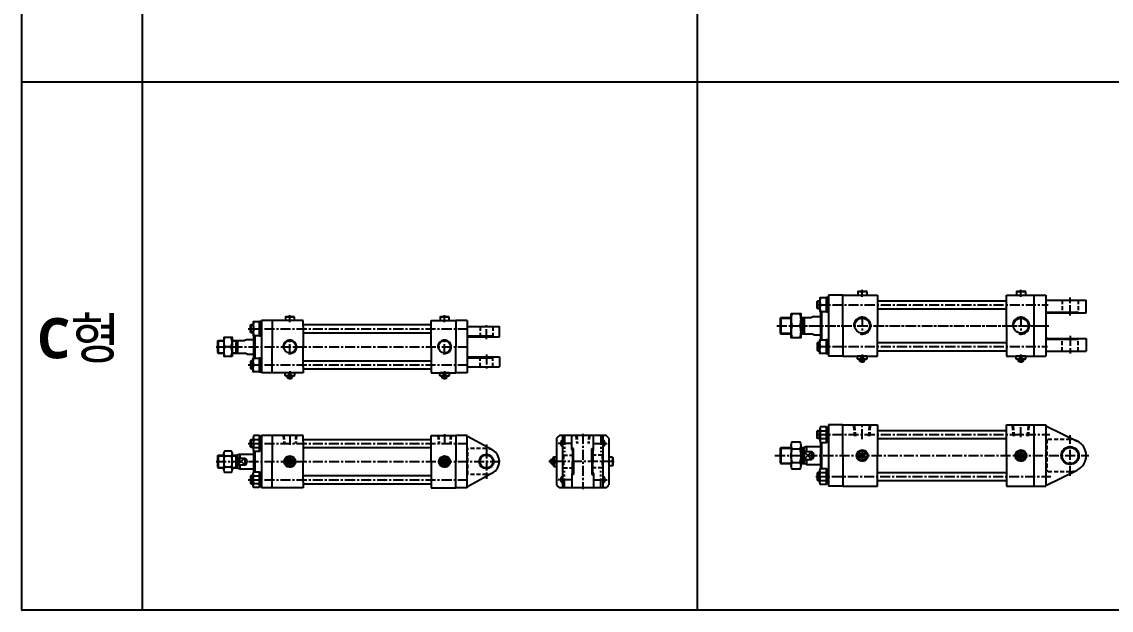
# Model space of a CAD drawing. Extents: x -819 to 29893, y -8942 to 9886.
# Drawn here: x -1 to 1351, y 2848 to 3578 of the extents above; entities that cross this region are included whole.
import ezdxf

# ---------------------------------------------------------------- set-up
doc = ezdxf.new("R2010")
doc.units = 0
doc.header["$LTSCALE"] = 10
doc.header["$MEASUREMENT"] = 0
for name, pattern in [('CENTER', [2, 1.25, -0.25, 0.25, -0.25]), ('CENTERX2', [4, 2.5, -0.5, 0.5, -0.5]), ('HIDDENX2', [0.75, 0.5, -0.25])]:
    doc.linetypes.add(name, pattern=pattern)
doc.layers.get('0').update_dxf_attribs({"linetype": 'CONTINUOUS'})
doc.layers.get('DEFPOINTS').update_dxf_attribs({"linetype": 'CONTINUOUS'})
for name, color, linetype in [('CEN', 1, 'CENTERX2'), ('CENTER', 1, 'CENTER'), ('HID', 2, 'HIDDENX2'), ('ML', 7, 'CONTINUOUS'), ('테두리', 7, 'CONTINUOUS')]:
    doc.layers.add(name, color=color, linetype=linetype)
doc.styles.add('문자', font='romans.shx')

msp = doc.modelspace()

# ---------------------------------------------------------------- linework, layer by layer
for p, q in [((-1, 2848), (-1, 4307.4)), ((149, 2847.5), (149, 4307.9)), ((837.3, 4307.4), (837.3, 2847.5)), ((5152.1, 3502.7), (-0.5, 3502.7)), ((5151.6, 2847.5), (-0.5, 2847.5))]:
    msp.add_line(p, q)
for centre in [(-0.5, 3503.2), (-0.5, 2848)]:
    msp.add_arc(centre, 0.5, 180, 270)
at = {"layer": 'CEN', "color": 1, "linetype": 'CENTER'}
for p, q in [((1300.1, 3213.4), (1300.1, 3235.4)), ((575.7, 3183.9), (575.7, 3202.4)), ((1300.1, 3187.9), (1300.1, 3165.9)), ((575.7, 3164.9), (575.7, 3146.4)), ((1300.1, 3014.1), (1300.1, 3064.7)), ((575.7, 3053.3), (575.7, 3010.7))]:
    msp.add_line(p, q, dxfattribs=at)
at = {"layer": 'CENTER'}
for p, q in [((672.7, 3065.4), (672.7, 3043.6)), ((717.7, 3065.4), (717.7, 3043.6)), ((682.1, 3054.5), (663.2, 3054.5)), ((708.2, 3054.5), (727.1, 3054.5)), ((672.7, 2998.6), (672.7, 3020.4)), ((717.7, 2998.6), (717.7, 3020.4)), ((682.1, 3009.5), (663.2, 3009.5)), ((708.2, 3009.5), (727.1, 3009.5))]:
    msp.add_line(p, q, dxfattribs=at)
at = {"layer": 'DEFPOINTS', "color": 0, "linetype": 'ByBlock'}
for p in [(682.7, 3048), (707.7, 3048)]:
    msp.add_point(p, dxfattribs=at)
at = {"layer": 'HID'}
for p, q in [((1290.1, 3232.4), (1290.1, 3217.4)), ((1310.1, 3232.4), (1310.1, 3217.4)), ((1290.1, 3217.4), (1289.1, 3216.4)), ((1290.1, 3217.4), (1310.1, 3217.4)), ((1310.1, 3217.4), (1311.1, 3216.4)), ((567.7, 3199.4), (567.7, 3187.9)), ((583.7, 3199.4), (583.7, 3187.9)), ((566.7, 3186.9), (567.7, 3187.9)), ((567.7, 3187.9), (583.7, 3187.9)), ((584.7, 3186.9), (583.7, 3187.9)), ((1290.1, 3183.9), (1289.1, 3184.9)), ((1290.1, 3183.9), (1310.1, 3183.9)), ((1290.1, 3168.9), (1290.1, 3183.9)), ((1310.1, 3183.9), (1311.1, 3184.9)), ((1310.1, 3168.9), (1310.1, 3183.9)), ((566.7, 3161.9), (567.7, 3160.9)), ((567.7, 3160.9), (583.7, 3160.9)), ((567.7, 3149.4), (567.7, 3160.9)), ((584.7, 3161.9), (583.7, 3160.9)), ((583.7, 3149.4), (583.7, 3160.9)), ((1032.9, 3063.4), (1031.6, 3077.4)), ((1034, 3063.4), (1032.8, 3077.4)), ((1050.2, 3063.4), (1051.4, 3077.4)), ((1051.4, 3063.4), (1052.6, 3077.4)), ((1229.9, 3063.4), (1228.6, 3077.4)), ((1231, 3063.4), (1229.8, 3077.4)), ((1247.2, 3063.4), (1248.4, 3077.4)), ((1248.4, 3063.4), (1249.6, 3077.4)), ((323.4, 3064.5), (324.3, 3054.5)), ((324.3, 3064.5), (325.1, 3054.5)), ((339.2, 3064.5), (338.3, 3054.5)), ((340.1, 3064.5), (339.2, 3054.5)), ((515.4, 3064.5), (516.3, 3054.5)), ((516.3, 3064.5), (517.1, 3054.5)), ((531.2, 3064.5), (530.3, 3054.5)), ((532.1, 3064.5), (531.2, 3054.5)), ((686.8, 3064.5), (687.7, 3054.5)), ((687.7, 3064.5), (688.6, 3054.5)), ((702.7, 3064.5), (701.8, 3054.5)), ((703.5, 3064.5), (702.6, 3054.5)), ((1300.1, 3059.4), (1270.1, 3059.4)), ((1271.1, 3059.4), (1271.1, 3019.4)), ((575.7, 3048), (551.7, 3048)), ((552.7, 3016), (552.7, 3048)), ((670.2, 3041), (671.2, 3040)), ((671.2, 3040), (671.2, 3024)), ((671.2, 3040), (682.7, 3040)), ((719.2, 3040), (707.7, 3040)), ((720.2, 3041), (719.2, 3040)), ((719.2, 3040), (719.2, 3024)), ((575.7, 3016), (551.7, 3016)), ((670.2, 3023), (671.2, 3024)), ((671.2, 3024), (682.7, 3024)), ((719.2, 3024), (707.7, 3024)), ((720.2, 3023), (719.2, 3024)), ((1300.1, 3019.4), (1270.1, 3019.4))]:
    msp.add_line(p, q, dxfattribs=at)
for centre, radius, start, end in [((1307.9, 3216.4), 1, 0, 90), ((582.5, 3186.9), 1, 0, 90), ((1307.9, 3184.9), 1, 270, 0), ((582.5, 3161.9), 1, 270, 0), ((1300.1, 3039.4), 20, 63.8618, 90), ((575.7, 3032), 16, 61.1342, 90), ((575.7, 3032), 16, 270, 298.8658), ((1300.1, 3039.4), 20, 270, 296.1382)]:
    msp.add_arc(centre, radius, start, end, dxfattribs=at)
at = {"layer": 'ML', "color": 1, "linetype": 'CENTER'}
for p, q in [((1042.1, 3236.6), (1042.1, 3245.3)), ((1239.1, 3236.6), (1239.1, 3245.3)), ((985.1, 3226.6), (1272.9, 3226.6)), ((331.7, 3204.9), (331.7, 3213.6)), ((523.7, 3204.9), (523.7, 3213.6)), ((1042.1, 3212.1), (1042.1, 3189.1)), ((1239.1, 3212.1), (1239.1, 3189.1)), ((280.1, 3196.9), (554.1, 3196.9)), ((935.9, 3200.6), (1258.8, 3200.6)), ((956.7, 3200.6), (1273.5, 3200.6)), ((331.7, 3165.2), (331.7, 3183.6)), ((523.7, 3165.2), (523.7, 3183.6)), ((240.3, 3174.4), (554.8, 3174.4)), ((985.2, 3174.6), (1272, 3174.6)), ((1042.1, 3164.8), (1042.1, 3154.4)), ((1239.1, 3164.8), (1239.1, 3154.4)), ((280.1, 3151.9), (554.1, 3151.9)), ((331.7, 3144.1), (331.7, 3133.7)), ((523.7, 3144.1), (523.7, 3133.7)), ((1042.1, 3059.6), (1042.1, 3078.3)), ((1239.1, 3062.1), (1239.1, 3078.3)), ((331.7, 3065.4), (331.7, 3052.8)), ((523.7, 3065.9), (523.7, 3052.4)), ((695.2, 3066.6), (695.2, 2997.8)), ((985.1, 3065.4), (1275, 3065.4)), ((280.1, 3054.5), (554.1, 3054.5)), ((1042.1, 3047.1), (1042.1, 3031.7)), ((1239.1, 3047.1), (1239.1, 3031.7)), ((240.3, 3032), (594.6, 3032)), ((339.4, 3032), (324, 3032)), ((331.7, 3039.7), (331.7, 3024.3)), ((531.4, 3032), (516, 3032)), ((523.7, 3039.7), (523.7, 3024.3)), ((734.1, 3032), (653.2, 3032)), ((933.8, 3039.4), (1323.3, 3039.4)), ((1246.8, 3039.4), (1231.4, 3039.4)), ((280.1, 3009.5), (554.1, 3009.5)), ((984.4, 3013.4), (1276, 3013.4))]:
    msp.add_line(p, q, dxfattribs=at)
at = {"layer": 'ML'}
for p, q in [((986.9, 3221.6), (986.9, 3231.6)), ((1000.1, 3238.6), (1000.1, 3162.6)), ((1018.1, 3238.6), (1000.1, 3238.6)), ((1018.1, 3200.6), (1018.1, 3238.6)), ((1018.1, 3238.6), (1061.1, 3238.6)), ((1036.6, 3243.1), (1037.1, 3243.6)), ((1036.6, 3243.1), (1047.6, 3243.1)), ((1036.6, 3243.1), (1036.6, 3238.6)), ((1036.6, 3238.6), (1047.6, 3238.6)), ((1037.1, 3243.6), (1047.1, 3243.6)), ((1047.6, 3243.1), (1047.1, 3243.6)), ((1047.6, 3243.1), (1047.6, 3238.6)), ((1061.1, 3238.6), (1061.1, 3200.6)), ((1061.1, 3231.6), (1221.1, 3231.6)), ((1221.1, 3200.6), (1221.1, 3238.6)), ((1221.1, 3238.6), (1255.1, 3238.6)), ((1233.6, 3243.1), (1234.1, 3243.6)), ((1233.6, 3243.1), (1233.6, 3238.6)), ((1233.6, 3243.1), (1244.6, 3243.1)), ((1233.6, 3238.6), (1244.6, 3238.6)), ((1234.1, 3243.6), (1244.1, 3243.6)), ((1244.6, 3243.1), (1244.1, 3243.6)), ((1244.6, 3243.1), (1244.6, 3238.6)), ((1255.1, 3238.6), (1255.1, 3162.6)), ((1255.1, 3238.6), (1270.1, 3238.6)), ((1270.1, 3238.6), (1270.1, 3162.6)), ((1270.1, 3232.4), (1320.1, 3232.4)), ((1320.1, 3216.4), (1320.1, 3232.4)), ((990.1, 3218.1), (990.1, 3183.1)), ((990.4, 3226.6), (997.6, 3226.6)), ((991.6, 3218.1), (991.6, 3183.1)), ((997.6, 3228.6), (1000.1, 3226.1)), ((997.6, 3227.1), (1000.1, 3224.6)), ((1061.1, 3221.6), (1221.1, 3221.6)), ((296.7, 3206.9), (296.7, 3141.9)), ((309.7, 3206.9), (296.7, 3206.9)), ((348.2, 3206.9), (309.7, 3206.9)), ((309.7, 3206.9), (309.7, 3174.4)), ((326.2, 3211.4), (326.7, 3211.9)), ((326.2, 3211.4), (337.2, 3211.4)), ((326.2, 3211.4), (326.2, 3206.9)), ((326.7, 3211.9), (336.7, 3211.9)), ((337.2, 3211.4), (336.7, 3211.9)), ((337.2, 3211.4), (337.2, 3206.9)), ((348.2, 3199.4), (348.2, 3206.9)), ((507.2, 3174.4), (507.2, 3206.9)), ((507.2, 3206.9), (537.7, 3206.9)), ((518.2, 3211.4), (518.7, 3211.9)), ((518.2, 3211.4), (529.2, 3211.4)), ((518.2, 3211.4), (518.2, 3206.9)), ((518.7, 3211.9), (528.7, 3211.9)), ((529.2, 3211.4), (528.7, 3211.9)), ((529.2, 3211.4), (529.2, 3206.9)), ((537.7, 3206.9), (537.7, 3174.4)), ((551.7, 3206.9), (537.7, 3206.9)), ((551.7, 3206.9), (551.7, 3141.9)), ((940.1, 3209.6), (941.1, 3210.6)), ((940.1, 3209.6), (940.1, 3191.6)), ((941.1, 3210.6), (941.1, 3190.6)), ((941.1, 3210.6), (953.8, 3210.6)), ((965.8, 3210.6), (970.1, 3210.6)), ((968.1, 3210.6), (968.1, 3190.6)), ((970.1, 3210.6), (970.1, 3190.6)), ((970.1, 3210.6), (979.1, 3210.6)), ((982.1, 3211.8), (979.1, 3210.6)), ((982.1, 3211.8), (990.1, 3211.8)), ((1270.1, 3217.4), (1307.9, 3217.4)), ((1270.1, 3215.4), (1271.1, 3215.4)), ((1271.1, 3216.4), (1320.1, 3216.4)), ((1271.1, 3215.4), (1271.1, 3216.4)), ((283.6, 3191.9), (283.6, 3201.9)), ((287, 3196.9), (294.2, 3196.9)), ((294.2, 3198.8), (296.7, 3196.3)), ((294.2, 3197.4), (296.7, 3194.9)), ((348.2, 3201.9), (507.2, 3201.9)), ((348.2, 3199.4), (348.2, 3174.4)), ((348.2, 3191.9), (507.2, 3191.9)), ((551.7, 3199.4), (591.7, 3199.4)), ((591.7, 3186.9), (591.7, 3199.4)), ((940.1, 3191.6), (941.1, 3190.6)), ((953.8, 3200.6), (964.4, 3200.6)), ((1018.1, 3200.6), (1018.1, 3162.6)), ((1061.1, 3162.6), (1061.1, 3200.6)), ((1221.1, 3200.6), (1221.1, 3162.6)), ((241.7, 3181.4), (242.7, 3182.4)), ((241.7, 3181.4), (241.7, 3167.4)), ((242.7, 3182.4), (242.7, 3166.4)), ((242.7, 3182.4), (250, 3182.4)), ((260, 3182.4), (275.7, 3182.4)), ((264.7, 3182.4), (264.7, 3166.4)), ((266.7, 3182.4), (266.7, 3166.4)), ((278.7, 3183.4), (275.7, 3182.4)), ((278.7, 3183.4), (286.7, 3183.4)), ((286.7, 3188.4), (286.7, 3160.4)), ((288.2, 3188.4), (288.2, 3160.4)), ((551.7, 3187.9), (582.5, 3187.9)), ((551.7, 3185.9), (552.7, 3185.9)), ((552.7, 3186.9), (591.7, 3186.9)), ((552.7, 3185.9), (552.7, 3186.9)), ((941.1, 3190.6), (953.8, 3190.6)), ((965.8, 3190.6), (970.1, 3190.6)), ((970.1, 3190.6), (979.1, 3190.6)), ((982.1, 3189.4), (979.1, 3190.6)), ((982.1, 3189.4), (990.1, 3189.4)), ((986.9, 3179.6), (986.9, 3169.6)), ((1061.1, 3179.6), (1221.1, 3179.6)), ((1270.1, 3185.9), (1271.1, 3185.9)), ((1270.1, 3183.9), (1307.9, 3183.9)), ((1271.1, 3185.9), (1271.1, 3184.9)), ((1271.1, 3184.9), (1320.1, 3184.9)), ((1320.1, 3184.9), (1320.1, 3168.9)), ((241.7, 3167.4), (242.7, 3166.4)), ((242.7, 3166.4), (250, 3166.4)), ((260, 3174.4), (251.1, 3174.4)), ((260, 3166.4), (275.7, 3166.4)), ((278.7, 3165.4), (275.7, 3166.4)), ((278.7, 3165.4), (286.7, 3165.4)), ((309.7, 3141.9), (309.7, 3174.4)), ((348.2, 3149.4), (348.2, 3174.4)), ((507.2, 3174.4), (507.2, 3141.9)), ((537.7, 3141.9), (537.7, 3174.4)), ((990.4, 3174.6), (997.6, 3174.6)), ((997.6, 3174.1), (1000.1, 3176.6)), ((997.6, 3172.6), (1000.1, 3175.1)), ((1061.1, 3169.6), (1221.1, 3169.6)), ((1270.1, 3168.9), (1320.1, 3168.9)), ((283.6, 3156.9), (283.6, 3146.9)), ((287, 3151.9), (294.2, 3151.9)), ((294.2, 3151.3), (296.7, 3153.8)), ((294.2, 3149.9), (296.7, 3152.4)), ((348.2, 3156.9), (507.2, 3156.9)), ((551.7, 3162.9), (552.7, 3162.9)), ((551.7, 3160.9), (582.5, 3160.9)), ((552.7, 3162.9), (552.7, 3161.9)), ((552.7, 3161.9), (591.7, 3161.9)), ((591.7, 3161.9), (591.7, 3149.4)), ((1018.1, 3162.6), (1000.1, 3162.6)), ((1018.1, 3162.6), (1061.1, 3162.6)), ((1048.1, 3162.6), (1036.1, 3162.6)), ((1036.1, 3159.6), (1036.1, 3162.6)), ((1036.1, 3159.6), (1040.9, 3159.6)), ((1037.1, 3158.6), (1036.1, 3159.6)), ((1047.1, 3158.6), (1037.1, 3158.6)), ((1039.1, 3156.6), (1039.1, 3158.6)), ((1039.1, 3156.6), (1045.1, 3156.6)), ((1040.1, 3155.6), (1039.1, 3156.6)), ((1044.1, 3155.6), (1040.1, 3155.6)), ((1040.9, 3158.6), (1040.9, 3162.6)), ((1043.3, 3158.6), (1043.3, 3162.6)), ((1043.3, 3159.6), (1048.1, 3159.6)), ((1044.1, 3155.6), (1045.1, 3156.6)), ((1045.1, 3156.6), (1045.1, 3158.6)), ((1047.1, 3158.6), (1048.1, 3159.6)), ((1048.1, 3159.6), (1048.1, 3162.6)), ((1221.1, 3162.6), (1255.1, 3162.6)), ((1245.1, 3162.6), (1233.1, 3162.6)), ((1233.1, 3159.6), (1233.1, 3162.6)), ((1233.1, 3159.6), (1237.9, 3159.6)), ((1234.1, 3158.6), (1233.1, 3159.6)), ((1244.1, 3158.6), (1234.1, 3158.6)), ((1236.1, 3156.6), (1236.1, 3158.6)), ((1236.1, 3156.6), (1242.1, 3156.6)), ((1237.1, 3155.6), (1236.1, 3156.6)), ((1241.1, 3155.6), (1237.1, 3155.6)), ((1237.9, 3158.6), (1237.9, 3162.6)), ((1240.3, 3158.6), (1240.3, 3162.6)), ((1240.3, 3159.6), (1245.1, 3159.6)), ((1241.1, 3155.6), (1242.1, 3156.6)), ((1242.1, 3156.6), (1242.1, 3158.6)), ((1244.1, 3158.6), (1245.1, 3159.6)), ((1245.1, 3159.6), (1245.1, 3162.6)), ((1255.1, 3162.6), (1270.1, 3162.6)), ((309.7, 3141.9), (296.7, 3141.9)), ((348.2, 3141.9), (309.7, 3141.9)), ((337.7, 3141.9), (325.7, 3141.9)), ((325.7, 3138.9), (325.7, 3141.9)), ((325.7, 3138.9), (330.6, 3138.9)), ((326.7, 3137.9), (325.7, 3138.9)), ((336.7, 3137.9), (326.7, 3137.9)), ((328.7, 3135.9), (328.7, 3137.9)), ((330.6, 3137.9), (330.6, 3141.9)), ((332.9, 3137.9), (332.9, 3141.9)), ((332.9, 3138.9), (337.7, 3138.9)), ((334.7, 3135.9), (334.7, 3137.9)), ((336.7, 3137.9), (337.7, 3138.9)), ((337.7, 3138.9), (337.7, 3141.9)), ((348.2, 3149.4), (348.2, 3141.9)), ((348.2, 3146.9), (507.2, 3146.9)), ((507.2, 3141.9), (537.7, 3141.9)), ((529.7, 3141.9), (517.7, 3141.9)), ((517.7, 3138.9), (517.7, 3141.9)), ((517.7, 3138.9), (522.6, 3138.9)), ((518.7, 3137.9), (517.7, 3138.9)), ((528.7, 3137.9), (518.7, 3137.9)), ((520.7, 3135.9), (520.7, 3137.9)), ((522.6, 3137.9), (522.6, 3141.9)), ((524.9, 3137.9), (524.9, 3141.9)), ((524.9, 3138.9), (529.7, 3138.9)), ((526.7, 3135.9), (526.7, 3137.9)), ((528.7, 3137.9), (529.7, 3138.9)), ((529.7, 3138.9), (529.7, 3141.9)), ((551.7, 3141.9), (537.7, 3141.9)), ((551.7, 3149.4), (591.7, 3149.4)), ((328.7, 3135.9), (334.7, 3135.9)), ((329.7, 3134.9), (328.7, 3135.9)), ((333.7, 3134.9), (329.7, 3134.9)), ((333.7, 3134.9), (334.7, 3135.9)), ((520.7, 3135.9), (526.7, 3135.9)), ((521.7, 3134.9), (520.7, 3135.9)), ((525.7, 3134.9), (521.7, 3134.9)), ((525.7, 3134.9), (526.7, 3135.9)), ((986.9, 3060.4), (986.9, 3070.4)), ((989.6, 3072.8), (989.6, 3058)), ((990.4, 3070.3), (997.6, 3070.3)), ((1018.1, 3077.4), (1000.1, 3077.4)), ((1000.1, 3077.4), (1000.1, 3001.4)), ((1018.1, 3077.4), (1061.1, 3077.4)), ((1018.1, 3039.4), (1018.1, 3077.4)), ((1061.1, 3077.4), (1061.1, 3039.4)), ((1061.1, 3070.4), (1221.1, 3070.4)), ((1221.1, 3039.4), (1221.1, 3077.4)), ((1221.1, 3077.4), (1255.1, 3077.4)), ((1255.1, 3077.4), (1255.1, 3001.4)), ((1255.1, 3077.4), (1270.1, 3077.4)), ((1270.1, 3077.4), (1270.1, 3001.4)), ((1270.7, 3076.1), (1308.9, 3057.4)), ((283.6, 3049.5), (283.6, 3059.5)), ((286.2, 3061.9), (286.2, 3047.1)), ((287, 3059.4), (294.2, 3059.4)), ((294.2, 3056.5), (296.7, 3054)), ((309.7, 3064.5), (296.7, 3064.5)), ((296.7, 3064.5), (296.7, 2999.5)), ((309.7, 3064.5), (309.7, 3032)), ((348.2, 3064.5), (309.7, 3064.5)), ((348.2, 3057), (348.2, 3064.5)), ((348.2, 3059.5), (507.2, 3059.5)), ((348.2, 3057), (348.2, 3032)), ((507.2, 3064.5), (537.7, 3064.5)), ((507.2, 3032), (507.2, 3064.5)), ((537.7, 3064.5), (537.7, 3032)), ((551.7, 3064.5), (537.7, 3064.5)), ((551.7, 2999.5), (551.7, 3064.5)), ((551.7, 3064.5), (551.7, 3064.1)), ((583.5, 3046), (552.3, 3063.2)), ((662.7, 3060.9), (662.7, 3003.1)), ((724.1, 3064.5), (666.3, 3064.5)), ((670.2, 3064.5), (670.2, 2999.5)), ((681.7, 3047), (681.7, 3063.5)), ((708.7, 3047), (708.7, 3063.5)), ((720.2, 3064.5), (720.2, 2999.5)), ((727.7, 3060.9), (727.7, 3003.1)), ((990.1, 3056), (990.1, 3022.8)), ((990.4, 3060.5), (997.6, 3060.5)), ((997.6, 3067.4), (1000.1, 3064.9)), ((997.6, 3065.9), (1000.1, 3063.4)), ((1061.1, 3060.4), (1221.1, 3060.4)), ((286.7, 3045.1), (286.7, 3018.9)), ((287, 3049.6), (294.2, 3049.6)), ((288.2, 3044.7), (288.2, 3019.3)), ((294.2, 3055), (296.7, 3052.5)), ((348.2, 3049.5), (507.2, 3049.5)), ((682.7, 3048), (682.7, 3032)), ((683.7, 3048), (682.7, 3048)), ((683.7, 3032), (683.7, 3048)), ((706.7, 3048), (707.7, 3048)), ((706.7, 3032), (706.7, 3048)), ((707.7, 3048), (707.7, 3032)), ((940.1, 3048.4), (941.1, 3049.4)), ((940.1, 3048.4), (940.1, 3030.4)), ((941.1, 3049.4), (941.1, 3029.4)), ((941.1, 3049.4), (953.8, 3049.4)), ((953.8, 3052.1), (953.8, 3026.6)), ((955.1, 3047.9), (964.5, 3047.9)), ((965.8, 3052.1), (965.8, 3026.6)), ((965.8, 3049.4), (970.1, 3049.4)), ((968.1, 3049.4), (968.1, 3029.4)), ((973.1, 3050.6), (970.1, 3049.4)), ((970.1, 3049.4), (970.1, 3029.4)), ((970.1, 3044.4), (979.4, 3044.4)), ((973.1, 3050.6), (990.1, 3050.6)), ((973.1, 3050.6), (973.1, 3044.4)), ((979.1, 3044.4), (979.1, 3034.4)), ((991.6, 3055.6), (991.6, 3023.2)), ((1040.9, 3045.3), (1036.2, 3040.6)), ((1043.3, 3045.3), (1048, 3040.6)), ((1237.9, 3045.3), (1233.2, 3040.6)), ((1240.3, 3045.3), (1245, 3040.6)), ((241.7, 3039), (242.7, 3040)), ((241.7, 3039), (241.7, 3025)), ((242.7, 3040), (250, 3040)), ((242.7, 3040), (242.7, 3024)), ((250, 3021.9), (250, 3042.1)), ((258.9, 3038.7), (251, 3038.7)), ((260, 3021.9), (260, 3042.1)), ((260, 3040), (266.7, 3040)), ((264.7, 3040), (264.7, 3024)), ((269.7, 3041), (266.7, 3040)), ((266.7, 3040), (266.7, 3024)), ((266.7, 3036.1), (275.7, 3036.1)), ((269.7, 3041), (269.7, 3036.1)), ((269.7, 3041), (286.7, 3041)), ((275.7, 3036.1), (275.7, 3027.9)), ((309.7, 2999.5), (309.7, 3032)), ((330.6, 3037.9), (325.9, 3033.2)), ((325.9, 3030.8), (330.6, 3026.1)), ((332.9, 3037.9), (337.6, 3033.2)), ((337.6, 3030.8), (332.9, 3026.1)), ((348.2, 3007), (348.2, 3032)), ((507.2, 3032), (507.2, 2999.5)), ((522.6, 3037.9), (517.9, 3033.2)), ((517.9, 3030.8), (522.6, 3026.1)), ((524.9, 3037.9), (529.6, 3033.2)), ((529.6, 3030.8), (524.9, 3026.1)), ((537.7, 2999.5), (537.7, 3032)), ((655.7, 3034), (656.7, 3035)), ((655.7, 3030), (655.7, 3034)), ((655.7, 3030), (656.7, 3029)), ((656.7, 3035), (658.7, 3035)), ((656.7, 3035), (656.7, 3029)), ((656.7, 3029), (658.7, 3029)), ((658.7, 3037), (659.7, 3038)), ((658.7, 3027), (658.7, 3037)), ((658.7, 3033.2), (662.7, 3033.2)), ((658.7, 3030.8), (662.7, 3030.8)), ((659.7, 3038), (662.7, 3038)), ((659.7, 3038), (659.7, 3033.2)), ((659.7, 3030.8), (659.7, 3026)), ((682.7, 3016), (682.7, 3032)), ((683.7, 3032), (683.7, 3016)), ((706.7, 3032), (706.7, 3016)), ((707.7, 3016), (707.7, 3032)), ((732.2, 3037.5), (727.7, 3037.5)), ((732.2, 3037.5), (732.7, 3037)), ((732.2, 3037.5), (732.2, 3026.5)), ((732.7, 3037), (732.7, 3027)), ((940.1, 3030.4), (941.1, 3029.4)), ((941.1, 3029.4), (953.8, 3029.4)), ((955.1, 3030.9), (964.5, 3030.9)), ((965.8, 3029.4), (970.1, 3029.4)), ((970.1, 3034.4), (979.1, 3034.4)), ((973.1, 3028.2), (970.1, 3029.4)), ((973.1, 3034.4), (973.1, 3028.2)), ((1018.1, 3039.4), (1018.1, 3001.4)), ((1036.2, 3038.2), (1040.9, 3033.5)), ((1048, 3038.2), (1043.3, 3033.5)), ((1061.1, 3001.4), (1061.1, 3039.4)), ((1221.1, 3039.4), (1221.1, 3001.4)), ((1233.2, 3038.2), (1237.9, 3033.5)), ((1245, 3038.2), (1240.3, 3033.5)), ((241.7, 3025), (242.7, 3024)), ((242.7, 3024), (250, 3024)), ((258.9, 3025.2), (251, 3025.2)), ((260, 3024), (266.7, 3024)), ((266.7, 3027.9), (275.7, 3027.9)), ((266.7, 3024), (269.7, 3023)), ((269.7, 3027.9), (269.7, 3023)), ((269.7, 3023), (286.7, 3023)), ((286.2, 3002.1), (286.2, 3016.9)), ((583.5, 3018), (552.3, 3000.8)), ((658.7, 3027), (659.7, 3026)), ((659.7, 3026), (662.7, 3026)), ((681.7, 3017), (681.7, 3000.5)), ((683.7, 3016), (682.7, 3016)), ((706.7, 3016), (707.7, 3016)), ((708.7, 3017), (708.7, 3000.5)), ((732.2, 3026.5), (727.7, 3026.5)), ((732.2, 3026.5), (732.7, 3027)), ((973.1, 3028.2), (990.1, 3028.2)), ((986.9, 3018.4), (986.9, 3008.4)), ((989.6, 3006), (989.6, 3020.8)), ((990.4, 3018.3), (997.6, 3018.3)), ((997.6, 3012.9), (1000.1, 3015.4)), ((1061.1, 3018.4), (1221.1, 3018.4)), ((1270.7, 3002.7), (1308.9, 3021.4)), ((283.6, 3014.5), (283.6, 3004.5)), ((287, 3014.4), (294.2, 3014.4)), ((287, 3004.6), (294.2, 3004.6)), ((294.2, 3009), (296.7, 3011.5)), ((294.2, 3007.5), (296.7, 3010)), ((348.2, 3014.5), (507.2, 3014.5)), ((348.2, 3007), (348.2, 2999.5)), ((348.2, 3004.5), (507.2, 3004.5)), ((990.4, 3008.5), (997.6, 3008.5)), ((997.6, 3011.4), (1000.1, 3013.9)), ((1061.1, 3008.4), (1221.1, 3008.4)), ((1270.1, 3001.4), (1270.1, 3001.8)), ((309.7, 2999.5), (296.7, 2999.5)), ((348.2, 2999.5), (309.7, 2999.5)), ((507.2, 2999.5), (537.7, 2999.5)), ((551.7, 2999.5), (537.7, 2999.5)), ((551.7, 2999.5), (551.7, 2999.9)), ((724.1, 2999.5), (666.3, 2999.5)), ((1018.1, 3001.4), (1000.1, 3001.4)), ((1018.1, 3001.4), (1061.1, 3001.4)), ((1221.1, 3001.4), (1255.1, 3001.4)), ((1255.1, 3001.4), (1270.1, 3001.4))]:
    msp.add_line(p, q, dxfattribs=at)
for points in [[(989.6, 3221.6), (986.9, 3221.6), (986.1, 3222.4), (986.1, 3230.8), (986.9, 3231.6), (989.6, 3231.6)], [(1000.1, 3217.8), (1000.1, 3235.4), (997.6, 3235.4), (997.6, 3217.8), (1000.1, 3217.8)], [(296.7, 3188.1), (296.7, 3205.7), (294.2, 3205.7), (294.2, 3188.1), (296.7, 3188.1)], [(286.2, 3191.9), (283.6, 3191.9), (282.7, 3192.7), (282.7, 3201.1), (283.6, 3201.9), (286.2, 3201.9)], [(989.6, 3179.6), (986.9, 3179.6), (986.1, 3178.8), (986.1, 3170.4), (986.9, 3169.6), (989.6, 3169.6)], [(1000.1, 3183.4), (1000.1, 3165.8), (997.6, 3165.8), (997.6, 3183.4), (1000.1, 3183.4)], [(286.2, 3156.9), (283.6, 3156.9), (282.7, 3156.1), (282.7, 3147.7), (283.6, 3146.9), (286.2, 3146.9)], [(296.7, 3160.7), (296.7, 3143.1), (294.2, 3143.1), (294.2, 3160.7), (296.7, 3160.7)], [(989.6, 3060.4), (986.9, 3060.4), (986.1, 3061.2), (986.1, 3069.6), (986.9, 3070.4), (989.6, 3070.4)], [(1000.1, 3056.6), (1000.1, 3074.2), (997.6, 3074.2), (997.6, 3056.6), (1000.1, 3056.6)], [(286.2, 3049.5), (283.6, 3049.5), (282.7, 3050.3), (282.7, 3058.7), (283.6, 3059.5), (286.2, 3059.5)], [(296.7, 3045.7), (296.7, 3063.3), (294.2, 3063.3), (294.2, 3045.7), (296.7, 3045.7)], [(296.7, 3018.3), (296.7, 3000.7), (294.2, 3000.7), (294.2, 3018.3), (296.7, 3018.3)], [(989.6, 3018.4), (986.9, 3018.4), (986.1, 3017.6), (986.1, 3009.2), (986.9, 3008.4), (989.6, 3008.4)], [(1000.1, 3022.2), (1000.1, 3004.6), (997.6, 3004.6), (997.6, 3022.2), (1000.1, 3022.2)], [(286.2, 3014.5), (283.6, 3014.5), (282.7, 3013.7), (282.7, 3005.3), (283.6, 3004.5), (286.2, 3004.5)]]:
    msp.add_lwpolyline(points, dxfattribs=at)
for points in [[(997.6, 3235.1), (989.6, 3235.1), (989.6, 3218.1), (997.6, 3218.1)], [(294.2, 3205.4), (286.2, 3205.4), (286.2, 3188.4), (294.2, 3188.4)], [(953.8, 3215.6), (965.8, 3215.6), (965.8, 3185.6), (953.8, 3185.6)], [(260, 3162.4), (250, 3162.4), (250, 3186.4), (260, 3186.4)], [(997.6, 3166.1), (989.6, 3166.1), (989.6, 3183.1), (997.6, 3183.1)], [(294.2, 3143.4), (286.2, 3143.4), (286.2, 3160.4), (294.2, 3160.4)]]:
    msp.add_lwpolyline(points, close=True, dxfattribs=at)
for points in [[(990.4, 3235.1, 0.178633), (990.4, 3226.6, 0.178633), (990.4, 3218.1)], [(287, 3205.4, 0.178633), (287, 3196.9, 0.178633), (287, 3188.4)], [(955.1, 3215.6, 0.178633), (955.1, 3200.6, 0.178633), (955.1, 3185.6)], [(964.4, 3215.6, -0.178633), (964.4, 3200.6, -0.178633), (964.4, 3185.6)], [(251.1, 3162.4, -0.178633), (251.1, 3174.4, -0.178633), (251.1, 3186.4)], [(258.9, 3162.4, 0.178633), (258.9, 3174.4, 0.178633), (258.9, 3186.4)], [(990.4, 3166.1, -0.178633), (990.4, 3174.6, -0.178633), (990.4, 3183.1)], [(287, 3143.4, -0.178633), (287, 3151.9, -0.178633), (287, 3160.4)], [(997.6, 3075.2), (990.4, 3075.2, 0.309401), (990.4, 3070.3, 0.154701), (990.4, 3060.5, 0.309401), (990.4, 3055.6), (997.6, 3055.6), (997.6, 3075.2)], [(294.2, 3064.3), (287, 3064.3, 0.309401), (287, 3059.4, 0.154701), (287, 3049.6, 0.309401), (287, 3044.7), (294.2, 3044.7), (294.2, 3064.3)], [(955.1, 3047.9, -0.309401), (955.1, 3056.4), (964.5, 3056.4, -0.309401), (964.5, 3047.9, -0.154701), (964.5, 3030.9, -0.309401), (964.5, 3022.4), (955.1, 3022.4, -0.309401), (955.1, 3030.9, -0.154701), (955.1, 3047.9)], [(258.9, 3025.2, -0.309401), (258.9, 3018.5), (251, 3018.5, -0.309401), (251, 3025.2, -0.154701), (251, 3038.7, -0.309401), (251, 3045.5), (258.9, 3045.5, -0.309401), (258.9, 3038.7, -0.154701), (258.9, 3025.2, 0.178633)], [(294.2, 2999.7), (287, 2999.7, -0.309401), (287, 3004.6, -0.154701), (287, 3014.4, -0.309401), (287, 3019.3), (294.2, 3019.3), (294.2, 2999.7)], [(997.6, 3003.6), (990.4, 3003.6, -0.309401), (990.4, 3008.5, -0.154701), (990.4, 3018.3, -0.309401), (990.4, 3023.2), (997.6, 3023.2), (997.6, 3003.6)]]:
    msp.add_lwpolyline(points, format="xyb", dxfattribs=at)
for centre, radius in [((1042.1, 3200.6), 9.32), ((1239.1, 3200.6), 9.32), ((331.7, 3174.4), 7.48), ((523.7, 3174.4), 7.48), ((1042.1, 3039.4), 7), ((1042.1, 3039.4), 6), ((1042.1, 3039.4), 3), ((1239.1, 3039.4), 7), ((1239.1, 3039.4), 6), ((1239.1, 3039.4), 3), ((1300.1, 3039.4), 11), ((1300.1, 3039.4), 10), ((331.7, 3032), 7), ((331.7, 3032), 6), ((331.7, 3032), 3), ((523.7, 3032), 7), ((523.7, 3032), 6), ((523.7, 3032), 3), ((575.7, 3032), 9), ((575.7, 3032), 8)]:
    msp.add_circle(centre, radius, dxfattribs=at)
for centre, radius, start, end in [((1271.1, 3077), 1, 180, 243.8618), ((552.7, 3064.1), 1, 180, 241.1342), ((695.2, 3032), 43.5, 131.6579, 138.3421), ((672.7, 3054.5), 5, 120, 240), ((682.7, 3063.5), 1, 90, 180), ((707.7, 3063.5), 1, 0, 90), ((717.7, 3054.5), 5, 300, 60), ((695.2, 3032), 43.5, 41.6579, 48.3421), ((1300.1, 3039.4), 20, 296.1382, 63.8618), ((575.7, 3032), 16, 298.8658, 61.1342), ((682.7, 3049), 1, 180, 270), ((682.7, 3047), 1, 180, 270), ((707.7, 3047), 1, 270, 0), ((976.2, 3039.5), 5.89, 299.364, 57.3312), ((274.4, 3032), 4.33, 287.9202, 72.0798), ((682.7, 3017), 1, 90, 180), ((682.7, 3015), 1, 90, 180), ((707.7, 3017), 1, 0, 90), ((707.7, 3015), 1, 0, 90), ((695.2, 3032), 43.5, 221.6579, 228.3421), ((672.7, 3009.5), 5, 120, 240), ((717.7, 3009.5), 5, 300, 60), ((695.2, 3032), 43.5, 311.6579, 318.3421), ((1271.1, 3001.8), 1, 116.1382, 180), ((552.7, 2999.9), 1, 118.8658, 180), ((682.7, 3000.5), 1, 180, 270), ((707.7, 3000.5), 1, 270, 0)]:
    msp.add_arc(centre, radius, start, end, dxfattribs=at)
at = {"layer": '테두리', "color": 7}
for p, q in [((989.6, 3230.8), (986.1, 3230.8)), ((989.6, 3222.4), (986.1, 3222.4)), ((940.4, 3209.9), (953.8, 3209.9)), ((965.8, 3209.9), (968.1, 3209.9)), ((968.1, 3209.9), (969.4, 3210.6)), ((286.2, 3201.1), (282.7, 3201.1)), ((286.2, 3192.7), (282.7, 3192.7)), ((940.4, 3191.4), (953.8, 3191.4)), ((965.8, 3191.4), (968.1, 3191.4)), ((968.1, 3191.4), (969.4, 3190.6)), ((242, 3181.6), (250, 3181.6)), ((260, 3181.6), (264.7, 3181.6)), ((264.7, 3181.6), (266, 3182.4)), ((989.6, 3178.8), (986.1, 3178.8)), ((242, 3167.1), (250, 3167.1)), ((260, 3167.1), (264.7, 3167.1)), ((264.7, 3167.1), (266, 3166.4)), ((989.6, 3170.4), (986.1, 3170.4)), ((286.2, 3156.1), (282.7, 3156.1)), ((1039.6, 3156.1), (1039.6, 3158.6)), ((1044.6, 3156.1), (1044.6, 3158.6)), ((1236.6, 3156.1), (1236.6, 3158.6)), ((1241.6, 3156.1), (1241.6, 3158.6)), ((286.2, 3147.7), (282.7, 3147.7)), ((329.2, 3135.4), (329.2, 3137.9)), ((334.2, 3135.4), (334.2, 3137.9)), ((521.2, 3135.4), (521.2, 3137.9)), ((526.2, 3135.4), (526.2, 3137.9)), ((989.6, 3069.6), (986.1, 3069.6)), ((286.2, 3058.7), (282.7, 3058.7)), ((989.6, 3061.2), (986.1, 3061.2)), ((286.2, 3050.3), (282.7, 3050.3)), ((940.4, 3048.6), (953.8, 3048.6)), ((965.8, 3048.6), (968.1, 3048.6)), ((968.1, 3048.6), (969.4, 3049.4)), ((979.1, 3044.4), (970.1, 3034.4)), ((979.1, 3034.4), (970.1, 3044.4)), ((242, 3039.2), (250, 3039.2)), ((260, 3039.2), (264.7, 3039.2)), ((264.7, 3039.2), (266, 3040)), ((275.7, 3036.1), (266.7, 3027.9)), ((275.7, 3027.9), (266.7, 3036.1)), ((656.2, 3034.5), (658.7, 3034.5)), ((656.2, 3029.5), (658.7, 3029.5)), ((940.4, 3030.1), (953.8, 3030.1)), ((965.8, 3030.1), (968.1, 3030.1)), ((968.1, 3030.1), (969.4, 3029.4)), ((242, 3024.7), (250, 3024.7)), ((260, 3024.7), (264.7, 3024.7)), ((264.7, 3024.7), (266, 3024)), ((989.6, 3017.6), (986.1, 3017.6)), ((286.2, 3013.7), (282.7, 3013.7)), ((286.2, 3005.3), (282.7, 3005.3)), ((989.6, 3009.2), (986.1, 3009.2))]:
    msp.add_line(p, q, dxfattribs=at)
for centre in [(331.7, 3032), (523.7, 3032), (1042.1, 3039.4), (1239.1, 3039.4)]:
    msp.add_circle(centre, 2.5, dxfattribs=at)
for centre, radius, start, end in [((1042.1, 3200.6), 10.5, 255.8665, 186.9898), ((1239.1, 3200.6), 10.5, 255.8665, 186.9898), ((331.7, 3174.4), 8.33, 257.7757, 190.5803), ((523.7, 3174.4), 8.33, 257.7757, 190.5803), ((672.7, 3054.5), 4.19, 126.6503, 233.3497), ((717.7, 3054.5), 4.19, 306.6503, 53.3497), ((1042.1, 3039.4), 6.5, 262.191, 185.6433), ((1239.1, 3039.4), 6.5, 262.191, 185.6433), ((331.7, 3032), 6.5, 262.191, 185.6433), ((523.7, 3032), 6.5, 262.191, 185.6433), ((672.7, 3009.5), 4.19, 126.6503, 233.3497), ((717.7, 3009.5), 4.19, 306.6503, 53.3497)]:
    msp.add_arc(centre, radius, start, end, dxfattribs=at)

# ---------------------------------------------------------------- texts
at = {"insert": (17.7, 3210.1), "char_height": 50, "attachment_point": 1, "style": '문자'}
msp.add_mtext_dynamic_manual_height_columns('{\\fMalgun Gothic|b1|i0|c129|p50;C형}', width=655.383, gutter_width=160, heights=[0], dxfattribs=at)

doc.saveas('drawing.dxf')
